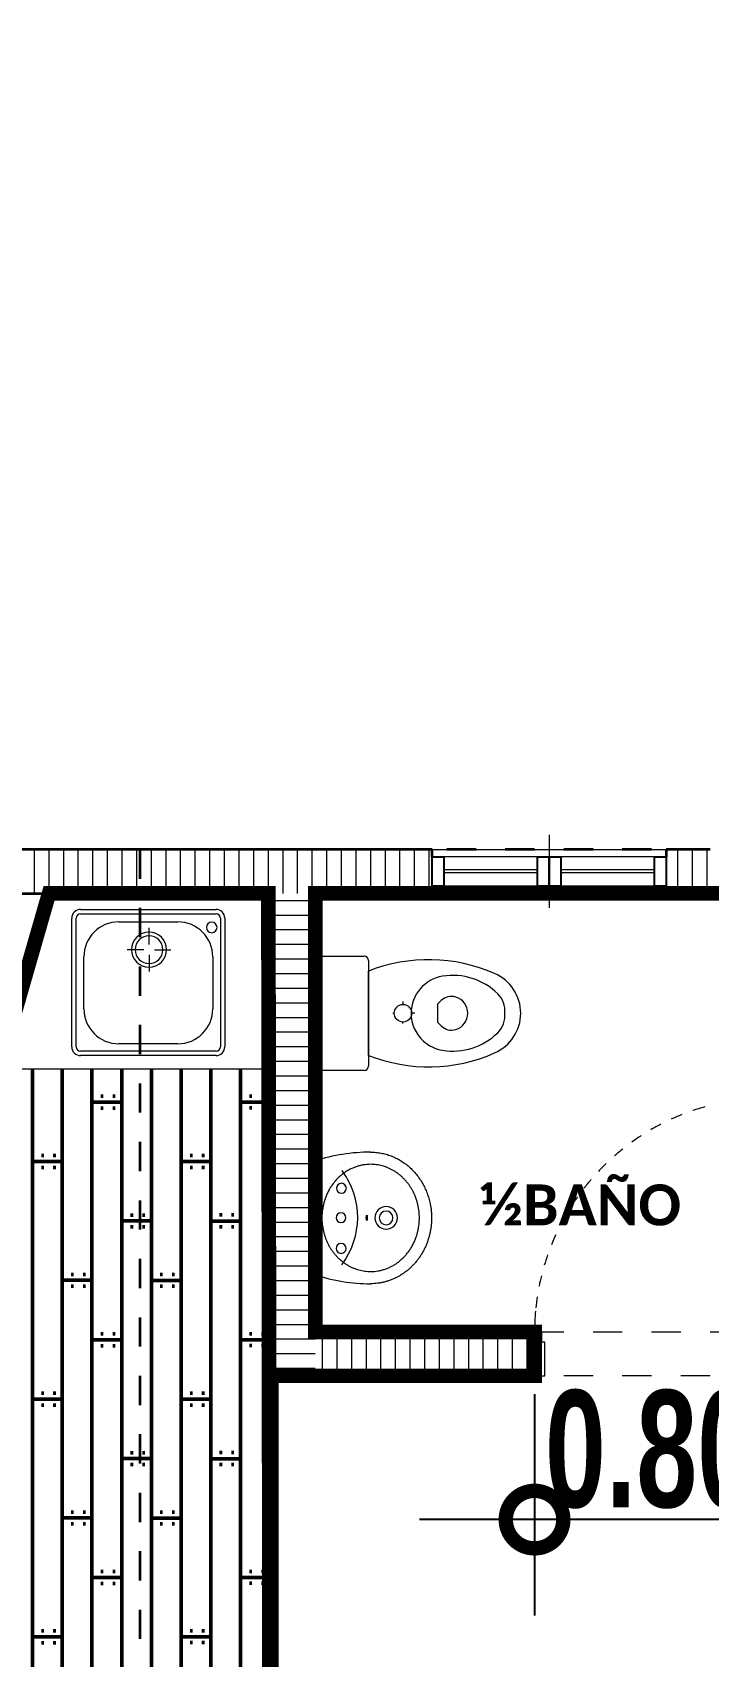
# Model space of a CAD drawing. Header units: metres. Extents: x -144 to 1000, y -717 to 29.
# Drawn here: x 452.25 to 454.56, y -563.03 to -557.48 of the extents above; entities that cross this region are included whole.
import ezdxf

# ---------------------------------------------------------------- set-up
doc = ezdxf.new("R2010")
doc.units = ezdxf.units.M
doc.linetypes.add('Basculante', pattern=[0.11625, 0.075, -0.04125])
doc.linetypes.add('Trazo', pattern=[0.45, 0.225, -0.225])
doc.layers.get('0').update_dxf_attribs({"color": 1})
doc.layers.get('Defpoints').update_dxf_attribs({"color": 1})
doc.layers.add('00-MEDICION', color=30, linetype='Continuous')
for name, color, linetype, lineweight in [('A-DETL', 1, 'Continuous', 9), ('A-DETL-GENF', 1, 'Continuous', 9), ('A-DOOR', 1, 'Continuous', 9), ('A-DOOR-FRAM', 1, 'Continuous', 9), ('A-DOOR-HDLN', 1, 'Trazo', 20), ('A-FLOR', 2, 'Continuous', 9), ('A-FLOR-PATT', 8, 'Continuous', 50), ('A-GLAZ', 1, 'Continuous', 9), ('A-WALL', 4, 'Continuous', 9), ('G-ANNO-TEXT', 2, 'Continuous', 9), ('G-IMPT', 1, 'Continuous', 9), ('P-SANR-FIXT', 1, 'Continuous', 9)]:
    doc.layers.add(name, color=color, linetype=linetype, lineweight=lineweight)
doc.layers.add('A-WALL-PATT', color=7, linetype='Continuous', lineweight=35, true_color=0x9c9c9c)
doc.styles.add('Britannic Bold_B_1', font='', dxfattribs={"width": 0.7, "height": 0.4})
doc.styles.add('Calibri_B_1', font='calibrib.ttf', dxfattribs={"height": 0.135})
doc.styles.get('Britannic Bold_B_1').set_extended_font_data('Britannic Bold', bold=True)
doc.dimstyles.new('LINDEROS', dxfattribs={"dimscale": 0.3048, "dimtxt": 0.406749, "dimasz": 0.393701, "dimexe": 0.328084, "dimexo": 0.0625, "dimgap": 0.032808, "dimtad": 1, "dimrnd": 0.01, "dimzin": 0, "dimdsep": 46, "dimtxsty": 'Britannic Bold_B_1', "dimblk1": 'DOTSMALL', "dimblk2": 'DOTSMALL', "dimsah": 1, "dimcen": 0.09, "dimazin": 0, "dimtfac": 1, "dimtdec": 4, "dimtix": 1, "dimtmove": 0, "dimatfit": 3, "dimfxl": 1.64042, "dimfxlon": 1, "dimtvp": 1, "dimtolj": 1, "dimtzin": 0, "dimarcsym": 2})

# ---------------------------------------------------------------- blocks, each defined once
blk = doc.blocks.new('COMEDOR 4 SILLAS DIAG - 21-comedor 4 45grados_dwg_M110X110-1805819-Nivel 4')
at = {"layer": 'G-IMPT', "flags": 128}
blk.add_lwpolyline([(0, 0), (0, 1.1), (1.1, 1.1), (1.1, 0)], close=True, dxfattribs=at)
at = {"layer": 'G-IMPT'}
blk.add_arc((0.2752, 0.0861), 0.01, 138.7027, 189.10249, dxfattribs=at)
blk.add_ellipse((0.4966, 0.0767), major_axis=(0.1515, 0.0015), ratio=0.31476, dxfattribs=at)
for points, knots in [([(0, 0.749), (0.0518, 0.8091), (0.1891, 0.9295), (0.4414, 0.9335), (0.7057, 0.9972), (0.8773, 1.0568), (0.9686, 1.1)], [0.9719303, 0.9719303, 0.9719303, 0.9719303, 1.1259761, 1.3571582, 1.6617126, 1.9632041, 1.9632041, 1.9632041, 1.9632041]), ([(0, 0.8783), (0.0208, 0.8915), (0.1355, 0.9769), (0.3199, 1.0545), (0.5904, 1.0045), (0.7042, 1.0808), (0.7264, 1.1)], [0.5038569, 0.5038569, 0.5038569, 0.5038569, 0.5681462, 0.8367023, 1.1794464, 1.2699002, 1.2699002, 1.2699002, 1.2699002]), ([(0, 0.9932), (0.0229, 0.9896), (0.113, 1.0131), (0.1598, 1.0632), (0.1795, 1.1)], [0.2945227, 0.2945227, 0.2945227, 0.2945227, 0.3713813, 0.4963541, 0.4963541, 0.4963541, 0.4963541]), ([(1.1, 0.5579), (1.0596, 0.5752), (0.9609, 0.6385), (0.7038, 0.6723), (0.4661, 0.7392), (0.1112, 0.7197), (0.2681, 0.8786), (0.5074, 0.8808), (0.8064, 0.915), (1.0228, 1.0172), (1.1, 1.0578)], [0.048907, 0.048907, 0.048907, 0.048907, 0.116427, 0.480781, 0.821899, 1.031537, 1.13045, 1.34421, 1.805191, 2.064308, 2.064308, 2.064308, 2.064308]), ([(1.1, 0.6524), (1.0436, 0.6735), (0.876, 0.7301), (0.7026, 0.7139), (0.4612, 0.7855), (0.7014, 0.8891), (0.8577, 0.8586), (1.0057, 0.9414), (1.085, 0.9835), (1.1, 0.9913)], [0.067736, 0.067736, 0.067736, 0.067736, 0.243918, 0.595805, 0.666767, 0.826021, 1.031842, 1.243773, 1.293489, 1.293489, 1.293489, 1.293489]), ([(1.1, 0.6879), (1.0848, 0.6913), (0.9991, 0.7132), (0.8253, 0.7904), (0.989, 0.91), (1.0711, 0.9022), (1.1, 0.8966)], [0.1661009, 0.1661009, 0.1661009, 0.1661009, 0.2091151, 0.3990807, 0.5437607, 0.6276558, 0.6276558, 0.6276558, 0.6276558]), ([(1.1, 0.7328), (1.0976, 0.7334), (1.0793, 0.7384), (1.0004, 0.7673), (0.9936, 0.8472), (1.0412, 0.8638), (1.1, 0.8602)], [0.1593153, 0.1593153, 0.1593153, 0.1593153, 0.1669416, 0.2170945, 0.2754955, 0.4324473, 0.4324473, 0.4324473, 0.4324473]), ([(0, 0.5796), (0.0113, 0.586), (0.1387, 0.6564), (0.3582, 0.6116), (0.7749, 0.619), (1.0153, 0.5418), (1.1, 0.5122)], [0.989257, 0.989257, 0.989257, 0.989257, 1.024003, 1.384133, 1.873372, 2.143024, 2.143024, 2.143024, 2.143024]), ([(0, 0.4723), (0.1199, 0.5272), (0.2992, 0.5089), (0.5882, 0.57), (0.8302, 0.5185), (1.0128, 0.458), (1.1, 0.4322)], [0.992735, 0.992735, 0.992735, 0.992735, 1.38086, 1.566082, 1.869631, 2.142355, 2.142355, 2.142355, 2.142355]), ([(0, 0.3808), (0.0732, 0.3983), (0.2226, 0.429), (0.4909, 0.4779), (0.7759, 0.4644), (0.9754, 0.3704), (1.0629, 0.2968), (1.1, 0.2535)], [0.922023, 0.922023, 0.922023, 0.922023, 1.149683, 1.385179, 1.76964, 1.936279, 2.107402, 2.107402, 2.107402, 2.107402]), ([(0, 0.2728), (0.138, 0.3285), (0.333, 0.375), (0.6411, 0.4026), (0.883, 0.3056), (1.0419, 0.1402), (1.0874, 0.0562), (1.1, 0.0281)], [0.520781, 0.520781, 0.520781, 0.520781, 0.970028, 1.09483, 1.462095, 1.657606, 1.751408, 1.751408, 1.751408, 1.751408]), ([(0, 0.148), (0.1385, 0.221), (0.4186, 0.3309), (0.8307, 0.2548), (0.9913, 0.0714), (1.0259, 0)], [0.285148, 0.285148, 0.285148, 0.285148, 0.747336, 1.190268, 1.433864, 1.433864, 1.433864, 1.433864]), ([(0.0311, 0), (0.0483, 0.0402), (0.1615, 0.1979), (0.4427, 0.2439), (0.6674, 0.2328), (0.8547, 0.131), (0.9119, 0.0472), (0.9329, 0)], [0.493181, 0.493181, 0.493181, 0.493181, 0.611132, 1.000801, 1.199211, 1.360505, 1.512637, 1.512637, 1.512637, 1.512637]), ([(0.1583, 0), (0.2699, 0.132), (0.2921, 0.1403), (0.3165, 0.1426), (0.3232, 0.142), (0.326, 0.1418)], [0.0069411, 0.0069411, 0.0069411, 0.0069411, 0.2306973, 0.2306973, 0.3323643, 0.3323643, 0.3323643, 0.3323643]), ([(0.3346, 0.1184), (0.3399, 0.1204), (0.3457, 0.1229), (0.3651, 0.1303), (0.3805, 0.1352), (0.42, 0.1415), (0.4431, 0.1433), (0.4695, 0.1436)], [0.501233, 0.501233, 0.501233, 0.501233, 0.702566, 0.702566, 1.105232, 1.105232, 1.507899, 1.507899, 1.507899, 1.507899]), ([(0.3838, 0.1607), (0.4046, 0.1651), (0.4268, 0.1675), (0.4882, 0.1688), (0.5143, 0.1687), (0.535, 0.1683)], [1.024733, 1.024733, 1.024733, 1.024733, 1.4433032, 1.4433032, 1.6655054, 1.6655054, 1.6655054, 1.6655054]), ([(0.535, 0.1683), (0.5556, 0.1678), (0.5737, 0.1669), (0.6154, 0.1636), (0.6354, 0.1607), (0.6513, 0.1572)], [1.6655054, 1.6655054, 1.6655054, 1.6655054, 1.8877076, 1.8877076, 2.2523494, 2.2523494, 2.2523494, 2.2523494]), ([(0.5178, 0.0093), (0.4872, 0.0084), (0.4571, 0.0092), (0.3973, 0.0147), (0.3684, 0.0198), (0.349, 0.0281)], [4.5737, 4.5737, 4.5737, 4.5737, 5.066298, 5.066298, 5.621924, 5.621924, 5.621924, 5.621924])]:
    blk.add_open_spline(points, degree=3, knots=knots, dxfattribs=at)
for points in [[(0.326, 0.1418), (0.339, 0.147), (0.3581, 0.1553), (0.3838, 0.1607)], [(0.376, 0.1229), (0.4259, 0.1375), (0.5438, 0.137), (0.5929, 0.1227)], [(0.4695, 0.1436), (0.5222, 0.1442), (0.5714, 0.1384), (0.6, 0.1312)], [(0.6513, 0.1572), (0.664, 0.1544), (0.6726, 0.1527), (0.6867, 0.1496)], [(0.6867, 0.1496), (0.7009, 0.1464), (0.7171, 0.1418), (0.7328, 0.1326)], [(0.3075, 0.035), (0.2895, 0.0393), (0.2397, 0.0357), (0.2654, 0.0845)], [(0.2677, 0.0927), (0.2881, 0.1159), (0.3087, 0.118), (0.3208, 0.1171)], [(0.35, 0.0386), (0.332, 0.0473), (0.2841, 0.0308), (0.2867, 0.081)], [(0.2867, 0.081), (0.3034, 0.1182), (0.323, 0.1031), (0.3344, 0.1075)], [(0.3208, 0.1171), (0.329, 0.1166), (0.3294, 0.1163), (0.3346, 0.1184)], [(0.3344, 0.1075), (0.3458, 0.1119), (0.3596, 0.1181), (0.376, 0.1229)], [(0.5929, 0.1227), (0.6208, 0.1146), (0.6649, 0.1139), (0.68, 0.0833)], [(0.6, 0.1312), (0.6168, 0.1269), (0.6405, 0.1246), (0.6608, 0.1146)], [(0.68, 0.0833), (0.6924, 0.058), (0.6477, 0.035), (0.627, 0.0341)], [(0.6608, 0.1146), (0.6722, 0.1089), (0.682, 0.1023), (0.7155, 0.0873)], [(0.7155, 0.0873), (0.749, 0.0724), (0.6888, 0.0567), (0.6784, 0.0469)], [(0.7328, 0.1326), (0.7469, 0.1243), (0.7653, 0.1104), (0.7829, 0.0804)], [(0.7829, 0.0804), (0.7959, 0.0582), (0.7976, 0.0344), (0.7937, 0)], [(0.3336, 0.0317), (0.3263, 0.0323), (0.3171, 0.0326), (0.3075, 0.035)], [(0.349, 0.0281), (0.343, 0.0306), (0.3409, 0.0311), (0.3336, 0.0317)], [(0.552, 0.0222), (0.4907, 0.0145), (0.3877, 0.0205), (0.35, 0.0386)], [(0.5884, 0.0181), (0.5695, 0.0142), (0.5483, 0.0102), (0.5178, 0.0093)], [(0.627, 0.0341), (0.6063, 0.0333), (0.5822, 0.0261), (0.552, 0.0222)], [(0.6419, 0.0267), (0.619, 0.0201), (0.6073, 0.0219), (0.5884, 0.0181)], [(0.6784, 0.0469), (0.668, 0.0372), (0.6543, 0.0304), (0.6419, 0.0267)]]:
    blk.add_open_spline(points, degree=3, dxfattribs=at)
blk = doc.blocks.new('COMEDOR 4 SILLAS DIAG - 21-comedor 4 45grados_dwg_CHAIR2-1805820-Nivel 4')
at = {"layer": 'G-IMPT'}
for p, q in [((0.0231, 0.1999), (0.3766, 0.2247)), ((0.1464, 0.271), (0.3219, 0.271)), ((0.3219, 0.221), (0.1464, 0.221)), ((0, -0.1749), (0, 0.1749)), ((0.4034, 0.1998), (0.4034, -0.1998)), ((0.4284, -0.1998), (0.4284, 0.1998)), ((0.4784, 0.1998), (0.4784, -0.1998)), ((0.3766, -0.2247), (0.0231, -0.1999)), ((0.3219, -0.221), (0.1464, -0.221)), ((0.1464, -0.271), (0.3219, -0.271))]:
    blk.add_line(p, q, dxfattribs=at)
for centre, start, end in [((0.1464, 0.246), 89.97961, 269.97961), ((0.1464, 0.246), 89.97961, 269.97961), ((0.3219, 0.246), 269.97961, 89.97961), ((0.3784, 0.1998), 360, 94.02744), ((0.4534, 0.1998), 360, 180), ((0.025, 0.1749), 94.39871, 180), ((0.025, -0.1749), 180, 265.60129), ((0.3784, -0.1998), 265.97256, 360), ((0.4534, -0.1998), 180, 360), ((0.1464, -0.246), 90.02039, 270.02039), ((0.1464, -0.246), 90.02039, 270.02039), ((0.3219, -0.246), 270.02039, 90.02039)]:
    blk.add_arc(centre, 0.025, start, end, dxfattribs=at)
blk = doc.blocks.new('COMEDOR 4 SILLAS DIAG - 21-comedor 4 45grados_dwg_CHAIR2-1805821-Nivel 4')
at = {"layer": 'G-IMPT'}
for p, q in [((0.0231, 0.1999), (0.3766, 0.2247)), ((0.1464, 0.271), (0.3219, 0.271)), ((0.3219, 0.221), (0.1464, 0.221)), ((0, -0.1749), (0, 0.1749)), ((0.4034, 0.1998), (0.4034, -0.1998)), ((0.4284, -0.1998), (0.4284, 0.1998)), ((0.4784, 0.1998), (0.4784, -0.1998)), ((0.3766, -0.2247), (0.0231, -0.1999)), ((0.3219, -0.221), (0.1464, -0.221)), ((0.1464, -0.271), (0.3219, -0.271))]:
    blk.add_line(p, q, dxfattribs=at)
for centre, start, end in [((0.1464, 0.246), 89.97961, 269.97961), ((0.1464, 0.246), 89.97961, 269.97961), ((0.3219, 0.246), 269.97961, 89.97961), ((0.3784, 0.1998), 360, 94.02744), ((0.4534, 0.1998), 360, 180), ((0.025, 0.1749), 94.39871, 180), ((0.025, -0.1749), 180, 265.60129), ((0.3784, -0.1998), 265.97256, 360), ((0.4534, -0.1998), 180, 360), ((0.1464, -0.246), 90.02039, 270.02039), ((0.1464, -0.246), 90.02039, 270.02039), ((0.3219, -0.246), 270.02039, 90.02039)]:
    blk.add_arc(centre, 0.025, start, end, dxfattribs=at)
blk = doc.blocks.new('COMEDOR 4 SILLAS DIAG - 21-comedor 4 45grados_dwg_A$C282D5D8F-1805822-Nivel 4')
at = {"extrusion": (0, 0, -1), "xscale": 10, "yscale": 10, "zscale": -10}
for p, rotation in [((12.243, 7.536), 90.00000000000001), ((12.243, -4.082), 270)]:
    blk.add_blockref('COMEDOR 4 SILLAS DIAG - 21-comedor 4 45grados_dwg_CHAIR2-1805820-Nivel 4', p, dxfattribs=dict(at, rotation=rotation))
at = {"xscale": 10, "yscale": 10, "zscale": 10}
for name, p in [('COMEDOR 4 SILLAS DIAG - 21-comedor 4 45grados_dwg_M110X110-1805819-Nivel 4', (-17.743, -3.892)), ('COMEDOR 4 SILLAS DIAG - 21-comedor 4 45grados_dwg_CHAIR2-1805821-Nivel 4', (-6.743, 1.608))]:
    blk.add_blockref(name, p, dxfattribs=at)
at = {"xscale": 10, "yscale": 10, "zscale": 10, "rotation": 180}
blk.add_blockref('COMEDOR 4 SILLAS DIAG - 21-comedor 4 45grados_dwg_CHAIR2-1805821-Nivel 4', (-17.743, 1.608), dxfattribs=at)
blk = doc.blocks.new('COMEDOR 4 SILLAS DIAG - 21-comedor 4 45grados_dwg-1805818-Nivel 4')
at = {"xscale": 0.0818181818181819, "yscale": 0.0818181818181819, "zscale": 0.0818181818181819, "rotation": 314.9999999999999}
blk.add_blockref('COMEDOR 4 SILLAS DIAG - 21-comedor 4 45grados_dwg_A$C282D5D8F-1805822-Nivel 4', (-2211.6483, 496.7134), dxfattribs=at)
blk = doc.blocks.new('U')
at = {"layer": 'A-DETL', "color": 7, "linetype": 'Basculante', "lineweight": 35}
for p, q in [((457.1376, -498.6099), (457.1376, -506.3589)), ((459.0875, -498.6099), (457.1376, -498.6099))]:
    blk.add_line(p, q, dxfattribs=at)
at = {"layer": 'A-DETL-GENF', "lineweight": 25}
for p, q in [((458.1376, -498.6349), (458.1776, -498.6349)), ((458.1376, -498.7349), (458.1376, -498.6349)), ((458.1776, -498.6349), (458.1776, -498.7349)), ((458.4976, -498.6349), (458.5376, -498.6349)), ((458.4976, -498.7349), (458.4976, -498.6349)), ((458.5376, -498.6349), (458.5376, -498.7349)), ((458.5376, -498.6349), (458.5776, -498.6349)), ((458.5376, -498.7349), (458.5376, -498.6349)), ((458.5776, -498.6349), (458.5776, -498.7349)), ((458.8976, -498.6349), (458.9376, -498.6349)), ((458.8976, -498.7349), (458.8976, -498.6349)), ((458.9376, -498.6349), (458.9376, -498.7349)), ((458.1776, -498.7349), (458.1376, -498.7349)), ((458.5376, -498.7349), (458.4976, -498.7349)), ((458.5776, -498.7349), (458.5376, -498.7349)), ((458.9376, -498.7349), (458.8976, -498.7349))]:
    blk.add_line(p, q, dxfattribs=at)
at = {"layer": 'A-DETL-GENF'}
for p, q in [((458.4976, -498.6349), (458.1776, -498.6349)), ((458.8976, -498.6349), (458.5776, -498.6349)), ((458.4976, -498.6799), (458.1776, -498.6799)), ((458.4976, -498.6899), (458.1776, -498.6899)), ((458.8976, -498.6799), (458.5776, -498.6799)), ((458.8976, -498.6899), (458.5776, -498.6899)), ((458.4976, -498.7349), (458.1776, -498.7349)), ((458.8976, -498.7349), (458.5776, -498.7349))]:
    blk.add_line(p, q, dxfattribs=at)
at = {"layer": 'A-DETL-GENF', "linetype": 'Basculante'}
for p, q in [((458.4875, -500.4099), (458.4875, -500.2599)), ((458.4875, -500.2599), (459.2875, -500.2599)), ((459.2875, -500.4099), (458.4875, -500.4099))]:
    blk.add_line(p, q, dxfattribs=at)
at = {"layer": 'A-DOOR'}
for start, end in [(111.7283, 114.5549), (105.8316, 108.8857), (122.9441, 125.7122), (117.366, 120.1622), (128.4672, 131.2097), (133.9406, 136.6605), (139.3702, 142.0705), (144.7622, 147.4462), (150.1233, 152.7944), (155.4605, 158.1223), (160.7809, 163.4371), (166.0919, 168.7462), (171.4009, 174.0571), (174.8602, 180)]:
    blk.add_arc((459.2875, -500.2599), 0.8, start, end, dxfattribs=at)
at = {"layer": 'A-DOOR-FRAM'}
for p, q in [((458.5125, -500.2599), (458.4875, -500.2599)), ((458.5125, -500.2949), (458.5125, -500.2599)), ((458.5225, -500.2949), (458.5125, -500.2949)), ((458.5225, -500.4099), (458.5225, -500.2949)), ((458.4875, -500.4099), (458.5225, -500.4099))]:
    blk.add_line(p, q, dxfattribs=at)
at = {"layer": 'A-DOOR-HDLN'}
blk.add_line((458.4875, -500.4099), (458.4875, -500.2599), dxfattribs=at)
at = {"layer": 'A-FLOR'}
for p, q in [((456.8233, -498.7599), (456.6508, -499.3599)), ((456.6508, -499.3599), (457.5876, -499.3599)), ((457.5876, -500.4099), (457.5876, -506.46))]:
    blk.add_line(p, q, dxfattribs=at)
at = {"layer": 'A-FLOR-PATT', "color": 8, "true_color": 0x808080, "transparency": 33554559}
for p, q in [((456.7709, -499.3599), (456.7709, -508.97)), ((456.8725, -499.3599), (456.8725, -508.97)), ((456.9741, -499.3599), (456.9741, -508.97)), ((457.0757, -499.3599), (457.0757, -508.97)), ((457.1773, -499.3599), (457.1773, -508.97)), ((457.2789, -499.3599), (457.2789, -506.6274)), ((457.3805, -499.3599), (457.3805, -506.6274)), ((457.4821, -499.3599), (457.4821, -506.6274)), ((457.5837, -499.3599), (457.5837, -506.6274)), ((456.9741, -499.4741), (457.0757, -499.4741)), ((457.0041, -499.4533), (457.0125, -499.4533)), ((457.0448, -499.4533), (457.0532, -499.4533)), ((457.4815, -499.4737), (457.5831, -499.4737)), ((457.5125, -499.4537), (457.5209, -499.4537)), ((457.5532, -499.4537), (457.5616, -499.4537)), ((457.0041, -499.4941), (457.0125, -499.4941)), ((457.0448, -499.4941), (457.0532, -499.4941)), ((457.5125, -499.4937), (457.5209, -499.4937)), ((457.5532, -499.4937), (457.5616, -499.4937)), ((456.7709, -499.6773), (456.8725, -499.6773)), ((456.8009, -499.6565), (456.8093, -499.6565)), ((456.8009, -499.6973), (456.8093, -499.6973)), ((456.8416, -499.6565), (456.85, -499.6565)), ((456.8416, -499.6973), (456.85, -499.6973)), ((457.2783, -499.6769), (457.3799, -499.6769)), ((457.3093, -499.6569), (457.3177, -499.6569)), ((457.3093, -499.6969), (457.3177, -499.6969)), ((457.35, -499.6569), (457.3584, -499.6569)), ((457.35, -499.6969), (457.3584, -499.6969)), ((457.5837, -499.6773), (457.5876, -499.6773)), ((457.1061, -499.8601), (457.1145, -499.8601)), ((457.1468, -499.8601), (457.1552, -499.8601)), ((457.4105, -499.8597), (457.4189, -499.8597)), ((457.4512, -499.8597), (457.4596, -499.8597)), ((457.0751, -499.8801), (457.1767, -499.8801)), ((457.1061, -499.9001), (457.1145, -499.9001)), ((457.1468, -499.9001), (457.1552, -499.9001)), ((457.3805, -499.8805), (457.4821, -499.8805)), ((457.4105, -499.9005), (457.4189, -499.9005)), ((457.4512, -499.9005), (457.4596, -499.9005)), ((456.8719, -500.0833), (456.9735, -500.0833)), ((456.9029, -500.0633), (456.9113, -500.0633)), ((456.9436, -500.0633), (456.952, -500.0633)), ((457.1773, -500.0837), (457.2789, -500.0837)), ((457.2073, -500.0629), (457.2157, -500.0629)), ((457.248, -500.0629), (457.2564, -500.0629)), ((456.9029, -500.1033), (456.9113, -500.1033)), ((456.9436, -500.1033), (456.952, -500.1033)), ((457.2073, -500.1037), (457.2157, -500.1037)), ((457.248, -500.1037), (457.2564, -500.1037)), ((456.9741, -500.2869), (457.0757, -500.2869)), ((457.0041, -500.2661), (457.0125, -500.2661)), ((457.0041, -500.3069), (457.0125, -500.3069)), ((457.0448, -500.2661), (457.0532, -500.2661)), ((457.0448, -500.3069), (457.0532, -500.3069)), ((457.4815, -500.2865), (457.5831, -500.2865)), ((457.5125, -500.2665), (457.5209, -500.2665)), ((457.5125, -500.3065), (457.5209, -500.3065)), ((457.5532, -500.2665), (457.5616, -500.2665)), ((457.5532, -500.3065), (457.5616, -500.3065)), ((456.8009, -500.4693), (456.8093, -500.4693)), ((456.8416, -500.4693), (456.85, -500.4693)), ((457.3093, -500.4697), (457.3177, -500.4697)), ((457.35, -500.4697), (457.3584, -500.4697)), ((456.7709, -500.4901), (456.8725, -500.4901)), ((456.8009, -500.5101), (456.8093, -500.5101)), ((456.8416, -500.5101), (456.85, -500.5101)), ((457.2783, -500.4897), (457.3799, -500.4897)), ((457.3093, -500.5097), (457.3177, -500.5097)), ((457.35, -500.5097), (457.3584, -500.5097)), ((457.5837, -500.4901), (457.5876, -500.4901)), ((457.0751, -500.6929), (457.1767, -500.6929)), ((457.1061, -500.6729), (457.1145, -500.6729)), ((457.1468, -500.6729), (457.1552, -500.6729)), ((457.3805, -500.6933), (457.4821, -500.6933)), ((457.4105, -500.6725), (457.4189, -500.6725)), ((457.4512, -500.6725), (457.4596, -500.6725)), ((457.1061, -500.7129), (457.1145, -500.7129)), ((457.1468, -500.7129), (457.1552, -500.7129)), ((457.4105, -500.7133), (457.4189, -500.7133)), ((457.4512, -500.7133), (457.4596, -500.7133)), ((456.8719, -500.8961), (456.9735, -500.8961)), ((456.9029, -500.8761), (456.9113, -500.8761)), ((456.9029, -500.9161), (456.9113, -500.9161)), ((456.9436, -500.8761), (456.952, -500.8761)), ((456.9436, -500.9161), (456.952, -500.9161)), ((457.1773, -500.8965), (457.2789, -500.8965)), ((457.2073, -500.8757), (457.2157, -500.8757)), ((457.2073, -500.9165), (457.2157, -500.9165)), ((457.248, -500.8757), (457.2564, -500.8757)), ((457.248, -500.9165), (457.2564, -500.9165)), ((457.0041, -501.0789), (457.0125, -501.0789)), ((457.0448, -501.0789), (457.0532, -501.0789)), ((457.5125, -501.0793), (457.5209, -501.0793)), ((457.5532, -501.0793), (457.5616, -501.0793)), ((456.9741, -501.0997), (457.0757, -501.0997)), ((457.0041, -501.1197), (457.0125, -501.1197)), ((457.0448, -501.1197), (457.0532, -501.1197)), ((457.4815, -501.0993), (457.5831, -501.0993)), ((457.5125, -501.1193), (457.5209, -501.1193)), ((457.5532, -501.1193), (457.5616, -501.1193)), ((456.7709, -501.3029), (456.8725, -501.3029)), ((456.8009, -501.2821), (456.8093, -501.2821)), ((456.8416, -501.2821), (456.85, -501.2821)), ((457.2783, -501.3025), (457.3799, -501.3025)), ((457.3093, -501.2825), (457.3177, -501.2825)), ((457.35, -501.2825), (457.3584, -501.2825)), ((457.5837, -501.3029), (457.5876, -501.3029)), ((456.8009, -501.3229), (456.8093, -501.3229)), ((456.8416, -501.3229), (456.85, -501.3229)), ((457.3093, -501.3225), (457.3177, -501.3225)), ((457.35, -501.3225), (457.3584, -501.3225))]:
    blk.add_line(p, q, dxfattribs=at)
at = {"layer": 'A-GLAZ'}
for p, q in [((458.5376, -498.5599), (458.5376, -498.8099)), ((458.1376, -498.7349), (458.1376, -498.6349)), ((458.5376, -498.6349), (458.1376, -498.6349)), ((458.5376, -498.7349), (458.5376, -498.6349)), ((458.5376, -498.7349), (458.5376, -498.6349)), ((458.9376, -498.6349), (458.5376, -498.6349)), ((458.9376, -498.7349), (458.9376, -498.6349)), ((458.1376, -498.7349), (458.5376, -498.7349)), ((458.5376, -498.7349), (458.9376, -498.7349))]:
    blk.add_line(p, q, dxfattribs=at)
at = {"layer": 'A-WALL', "lineweight": 35}
for p, q in [((458.1376, -498.6099), (456.7103, -498.6099)), ((458.1376, -498.6349), (458.1376, -498.6099)), ((459.0875, -498.6099), (458.9376, -498.6099)), ((458.9376, -498.6099), (458.9376, -498.6349)), ((456.6672, -498.7599), (457.5876, -498.7599)), ((457.5876, -498.7599), (457.5876, -500.4099)), ((457.7376, -500.2599), (457.7376, -498.7599)), ((457.7376, -498.7599), (458.1376, -498.7599)), ((458.1376, -498.7599), (458.1376, -498.7349)), ((458.9376, -498.7349), (458.9376, -498.7599)), ((458.9376, -498.7599), (459.0875, -498.7599)), ((458.4875, -500.2599), (457.7376, -500.2599)), ((458.4875, -500.4099), (458.4875, -500.2599)), ((457.5876, -500.4099), (458.4875, -500.4099))]:
    blk.add_line(p, q, dxfattribs=at)
at = {"layer": 'A-WALL'}
for p, q in [((458.1376, -498.6099), (458.9376, -498.6099)), ((458.9376, -498.7599), (458.1376, -498.7599))]:
    blk.add_line(p, q, dxfattribs=at)
at = {"layer": 'A-WALL-PATT', "color": 8, "lineweight": 5, "true_color": 0x727272}
for p, q in [((456.7773, -498.7599), (456.7773, -498.6099)), ((456.8273, -498.7599), (456.8273, -498.6099)), ((456.8773, -498.7599), (456.8773, -498.6099)), ((456.9273, -498.7599), (456.9273, -498.6099)), ((456.9773, -498.7599), (456.9773, -498.6099)), ((457.0273, -498.7599), (457.0273, -498.6099)), ((457.0773, -498.7599), (457.0773, -498.6099)), ((457.1273, -498.7599), (457.1273, -498.6099)), ((457.1773, -498.7599), (457.1773, -498.6099)), ((457.2273, -498.7599), (457.2273, -498.6099)), ((457.2773, -498.7599), (457.2773, -498.6099)), ((457.3273, -498.7599), (457.3273, -498.6099)), ((457.3773, -498.7599), (457.3773, -498.6099)), ((457.4273, -498.7599), (457.4273, -498.6099)), ((457.4773, -498.7599), (457.4773, -498.6099)), ((457.5273, -498.7599), (457.5273, -498.6099)), ((457.5773, -498.7599), (457.5773, -498.6099)), ((457.6273, -498.7599), (457.6273, -498.6099)), ((457.6773, -498.7599), (457.6773, -498.6099)), ((457.7273, -498.7599), (457.7273, -498.6099)), ((457.7773, -498.7599), (457.7773, -498.6099)), ((457.8273, -498.7599), (457.8273, -498.6099)), ((457.8773, -498.7599), (457.8773, -498.6099)), ((457.9273, -498.7599), (457.9273, -498.6099)), ((457.9773, -498.7599), (457.9773, -498.6099)), ((458.0273, -498.7599), (458.0273, -498.6099)), ((458.0773, -498.7599), (458.0773, -498.6099)), ((458.1273, -498.7599), (458.1273, -498.6099)), ((458.9773, -498.7599), (458.9773, -498.6099)), ((459.0273, -498.7599), (459.0273, -498.6099)), ((459.0773, -498.7599), (459.0773, -498.6099)), ((457.7376, -498.7851), (457.5876, -498.7851)), ((457.7376, -498.8351), (457.5876, -498.8351)), ((457.7376, -498.8851), (457.5876, -498.8851)), ((457.7376, -498.9351), (457.5876, -498.9351)), ((457.7376, -498.9851), (457.5876, -498.9851)), ((457.7376, -499.0351), (457.5876, -499.0351)), ((457.7376, -499.0851), (457.5876, -499.0851)), ((457.7376, -499.1351), (457.5876, -499.1351)), ((457.7376, -499.1851), (457.5876, -499.1851)), ((457.7376, -499.2351), (457.5876, -499.2351)), ((457.7376, -499.2851), (457.5876, -499.2851)), ((457.7376, -499.3351), (457.5876, -499.3351)), ((457.7376, -499.3851), (457.5876, -499.3851)), ((457.7376, -499.4351), (457.5876, -499.4351)), ((457.7376, -499.4851), (457.5876, -499.4851)), ((457.7376, -499.5351), (457.5876, -499.5351)), ((457.7376, -499.5851), (457.5876, -499.5851)), ((457.7376, -499.6351), (457.5876, -499.6351)), ((457.7376, -499.6851), (457.5876, -499.6851)), ((457.7376, -499.7351), (457.5876, -499.7351)), ((457.7376, -499.7851), (457.5876, -499.7851)), ((457.7376, -499.8351), (457.5876, -499.8351)), ((457.7376, -499.8851), (457.5876, -499.8851)), ((457.7376, -499.9351), (457.5876, -499.9351)), ((457.7376, -499.9851), (457.5876, -499.9851)), ((457.7376, -500.0351), (457.5876, -500.0351)), ((457.7376, -500.0851), (457.5876, -500.0851)), ((457.7376, -500.1351), (457.5876, -500.1351)), ((457.7376, -500.1851), (457.5876, -500.1851)), ((457.7376, -500.2351), (457.5876, -500.2351)), ((457.7623, -500.4099), (457.7623, -500.2599)), ((457.8123, -500.4099), (457.8123, -500.2599)), ((457.8623, -500.4099), (457.8623, -500.2599)), ((457.9123, -500.4099), (457.9123, -500.2599)), ((457.9623, -500.4099), (457.9623, -500.2599)), ((458.0123, -500.4099), (458.0123, -500.2599)), ((458.0623, -500.4099), (458.0623, -500.2599)), ((458.1123, -500.4099), (458.1123, -500.2599)), ((458.1623, -500.4099), (458.1623, -500.2599)), ((458.2123, -500.4099), (458.2123, -500.2599)), ((458.2623, -500.4099), (458.2623, -500.2599)), ((458.3123, -500.4099), (458.3123, -500.2599)), ((458.3623, -500.4099), (458.3623, -500.2599)), ((458.4123, -500.4099), (458.4123, -500.2599)), ((458.4623, -500.4099), (458.4623, -500.2599)), ((457.7376, -500.2851), (457.5876, -500.2851)), ((457.7376, -500.3351), (457.5876, -500.3351)), ((457.7376, -500.3851), (457.5876, -500.3851))]:
    blk.add_line(p, q, dxfattribs=at)
at = {"layer": 'P-SANR-FIXT'}
for p, q in [((456.9351, -498.8147), (457.3983, -498.8147)), ((456.9051, -499.2847), (456.9051, -498.8447)), ((456.9201, -499.2847), (456.9201, -498.8447)), ((456.9351, -498.8297), (457.3983, -498.8297)), ((457.0662, -498.8575), (457.2672, -498.8575)), ((457.4133, -498.8447), (457.4133, -499.2847)), ((457.4283, -498.8447), (457.4283, -499.2847)), ((457.1693, -498.9346), (457.1693, -498.8781)), ((456.9462, -499.1543), (456.9462, -498.9775)), ((457.1512, -498.9526), (457.0948, -498.9526)), ((457.1693, -498.9707), (457.1693, -499.0271)), ((457.1873, -498.9526), (457.2438, -498.9526)), ((457.3872, -498.9775), (457.3872, -499.1543)), ((457.7526, -498.9745), (457.9048, -498.9745)), ((457.9198, -498.9895), (457.9198, -499.1699)), ((457.9198, -499.3139), (457.9198, -499.0259)), ((458.0376, -499.1299), (458.0376, -499.1399)), ((458.1681, -499.1268), (458.1558, -499.1391)), ((458.1558, -499.1391), (458.1558, -499.2007)), ((457.9198, -499.1699), (457.9198, -499.3503)), ((458.0026, -499.1699), (458.0076, -499.1699)), ((458.0376, -499.2049), (458.0376, -499.1999)), ((458.0776, -499.1699), (458.0676, -499.1699)), ((458.1558, -499.2007), (458.1681, -499.213)), ((457.3983, -499.2997), (456.9351, -499.2997)), ((457.3983, -499.3147), (456.9351, -499.3147)), ((457.2672, -499.2743), (457.0662, -499.2743)), ((457.9048, -499.3653), (457.7526, -499.3653))]:
    blk.add_line(p, q, dxfattribs=at)
blk.add_circle((458.0376, -499.1699), 0.03, dxfattribs=at)
for centre, radius, start, end in [((456.9351, -498.8447), 0.03, 90, 180), ((457.3983, -498.8447), 0.03, 0, 90), ((456.9351, -498.8447), 0.015, 90, 180), ((457.0662, -498.9775), 0.12, 90, 180), ((457.2672, -498.9775), 0.12, 0, 90), ((457.3835, -498.8764), 0.0181, 0, 180), ((457.3983, -498.8447), 0.015, 0, 90), ((457.1693, -498.9526), 0.0599, 0, 180), ((457.1693, -498.9526), 0.0474, 0, 180), ((457.3835, -498.8764), 0.0181, 180, 0), ((457.1693, -498.9526), 0.0599, 180, 0), ((457.1693, -498.9526), 0.0474, 180, 0), ((457.7526, -498.9895), 0.015, 90, 180), ((457.9048, -498.9895), 0.015, 0, 90), ((458.1257, -499.545), 0.5584, 66.2031, 111.6409), ((458.2905, -499.1713), 0.15, 0.5311, 66.2031), ((458.1935, -499.1699), 0.1282, 99.0939, 180.0015), ((458.2079, -499.2604), 0.2199, 45.6026, 99.0939), ((458.2035, -499.1622), 0.05, 72.8135, 135), ((458.2011, -499.1699), 0.0581, 287.1829, 72.8135), ((458.3047, -499.1616), 0.0816, 354.1645, 45.6026), ((457.0662, -499.1543), 0.12, 180, 270), ((457.2672, -499.1543), 0.12, 270, 0), ((458.1935, -499.1699), 0.1282, 179.9985, 227.5547), ((458.2905, -499.1685), 0.15, 293.7969, 359.4689), ((458.3047, -499.1782), 0.0816, 314.3974, 5.8355), ((458.2035, -499.1777), 0.05, 225, 287.1829), ((458.2079, -499.0794), 0.2199, 260.9061, 314.3974), ((456.9351, -499.2847), 0.03, 180, 270), ((456.9351, -499.2847), 0.015, 180, 270), ((457.3983, -499.2847), 0.015, 270, 0), ((457.3983, -499.2847), 0.03, 270, 0), ((458.1257, -498.7949), 0.5584, 248.3591, 293.7969), ((458.1935, -499.1699), 0.1282, 227.5547, 260.9061), ((457.7526, -499.3503), 0.015, 180, 270), ((457.9048, -499.3503), 0.015, 270, 0), ((457.9272, -500.2591), 0.6142, 90.0171, 107.9829), ((457.827, -499.7686), 0.017, 90, 270), ((457.827, -499.7686), 0.017, 270, 90), ((457.616, -499.8684), 0.2666, 322.677, 36.9121), ((457.8256, -499.8691), 0.0168, 0, 180), ((457.8256, -499.8691), 0.0168, 180, 0), ((457.9799, -499.8699), 0.0386, 90, 270), ((457.9799, -499.8699), 0.0235, 90, 270), ((457.9799, -499.8699), 0.0386, 270, 90), ((457.9799, -499.8699), 0.0235, 270, 90), ((457.826, -499.9742), 0.017, 90, 270), ((457.826, -499.9742), 0.017, 270, 90), ((457.9272, -499.4807), 0.6142, 252.0171, 269.9829)]:
    blk.add_arc(centre, radius, start, end, dxfattribs=at)
for major_axis in [(0, -0.00908), (0, 0.00908)]:
    blk.add_ellipse((457.9137, -499.8694), major_axis=major_axis, ratio=0.332108, start_param=3.141593, end_param=6.283185, dxfattribs=at)
for points, knots in [([(457.927, -499.6449), (457.9331, -499.6449), (457.9451, -499.6455), (457.9627, -499.648), (457.98, -499.652), (457.9971, -499.6577), (458.0136, -499.665), (458.0293, -499.6736), (458.0444, -499.6837), (458.0586, -499.695), (458.0717, -499.7076), (458.0838, -499.7214), (458.0947, -499.7359), (458.1045, -499.7516), (458.113, -499.768), (458.1202, -499.7849), (458.1251, -499.7997), (458.1283, -499.8116), (458.1306, -499.8216), (458.1326, -499.8328), (458.1342, -499.8451), (458.1351, -499.8576), (458.1354, -499.8699), (458.1351, -499.8823), (458.1342, -499.8947), (458.1326, -499.907), (458.1304, -499.9192), (458.1276, -499.9312), (458.1241, -499.9431), (458.12, -499.9548), (458.1154, -499.9662), (458.1102, -499.9773), (458.1044, -499.9882), (458.098, -499.9987), (458.0911, -500.0087), (458.0837, -500.0184), (458.0757, -500.0276), (458.0673, -500.0365), (458.0585, -500.0447), (458.0492, -500.0523), (458.0394, -500.0595), (458.0293, -500.0661), (458.0189, -500.072), (458.0081, -500.0773), (457.997, -500.0819), (457.9857, -500.0859), (457.9742, -500.0892), (457.9627, -500.0917), (457.9471, -500.0941), (457.9351, -500.0949), (457.927, -500.0949)], [-1, -1, -1, -1, -0.973214, -0.946429, -0.919643, -0.892857, -0.866071, -0.839286, -0.8125, -0.785714, -0.758929, -0.732143, -0.705357, -0.678571, -0.651786, -0.625, -0.598214, -0.584821, -0.571429, -0.553571, -0.535714, -0.517857, -0.5, -0.482143, -0.464286, -0.446429, -0.428571, -0.410714, -0.392857, -0.375, -0.357143, -0.339286, -0.321429, -0.303571, -0.285714, -0.267857, -0.25, -0.232143, -0.214286, -0.196429, -0.178571, -0.160714, -0.142857, -0.125, -0.107143, -0.089286, -0.071429, -0.053571, -0.035714, 0, 0, 0, 0]), ([(457.927, -499.6866), (457.9184, -499.6866), (457.9058, -499.6877), (457.8895, -499.6911), (457.8774, -499.6947), (457.8655, -499.6993), (457.8539, -499.7049), (457.8429, -499.7114), (457.8322, -499.7189), (457.8221, -499.7272), (457.8127, -499.7362), (457.8038, -499.7462), (457.7956, -499.7568), (457.7883, -499.7679), (457.7817, -499.7797), (457.7759, -499.7921), (457.7713, -499.804), (457.7678, -499.8153), (457.7651, -499.826), (457.763, -499.8369), (457.7614, -499.8478), (457.7605, -499.8588), (457.7602, -499.8699), (457.7605, -499.881), (457.7614, -499.892), (457.763, -499.9029), (457.7651, -499.9138), (457.7678, -499.9245), (457.7711, -499.935), (457.7749, -499.9451), (457.7793, -499.9552), (457.7843, -499.9649), (457.7897, -499.9741), (457.7957, -499.983), (457.8022, -499.9915), (457.8091, -499.9997), (457.8164, -500.0072), (457.8241, -500.0143), (457.8323, -500.0209), (457.8408, -500.0269), (457.8495, -500.0323), (457.8585, -500.0372), (457.8679, -500.0414), (457.8774, -500.0451), (457.8871, -500.048), (457.8968, -500.0503), (457.91, -500.0525), (457.9202, -500.0532), (457.927, -500.0532)], [-1, -1, -1, -1, -0.951923, -0.927885, -0.903846, -0.879808, -0.855769, -0.831731, -0.807692, -0.783654, -0.759615, -0.735577, -0.711538, -0.6875, -0.663462, -0.639423, -0.615385, -0.596154, -0.576923, -0.557692, -0.538462, -0.519231, -0.5, -0.480769, -0.461538, -0.442308, -0.423077, -0.403846, -0.384615, -0.365385, -0.346154, -0.326923, -0.307692, -0.288462, -0.269231, -0.25, -0.230769, -0.211538, -0.192308, -0.173077, -0.153846, -0.134615, -0.115385, -0.096154, -0.076923, -0.057692, -0.038462, 0, 0, 0, 0]), ([(457.927, -500.0532), (457.9355, -500.0532), (457.9481, -500.0522), (457.9645, -500.0487), (457.9766, -500.0451), (457.9885, -500.0405), (458.0001, -500.0349), (458.0111, -500.0284), (458.0218, -500.0209), (458.0319, -500.0126), (458.0413, -500.0036), (458.0502, -499.9937), (458.0584, -499.983), (458.0657, -499.9719), (458.0723, -499.9601), (458.0781, -499.9477), (458.0827, -499.9358), (458.0862, -499.9245), (458.0889, -499.9138), (458.091, -499.9029), (458.0925, -499.892), (458.0934, -499.881), (458.0937, -499.8699), (458.0934, -499.8588), (458.0925, -499.8478), (458.091, -499.8369), (458.0889, -499.826), (458.0862, -499.8153), (458.0829, -499.8049), (458.0791, -499.7947), (458.0746, -499.7847), (458.0697, -499.775), (458.0642, -499.7657), (458.0583, -499.7568), (458.0518, -499.7483), (458.0449, -499.7402), (458.0376, -499.7326), (458.0299, -499.7255), (458.0217, -499.7189), (458.0132, -499.7129), (458.0045, -499.7075), (457.9955, -499.7027), (457.9861, -499.6984), (457.9766, -499.6948), (457.9669, -499.6918), (457.9572, -499.6895), (457.9439, -499.6873), (457.9338, -499.6866), (457.927, -499.6866)], [-1, -1, -1, -1, -0.951923, -0.927885, -0.903846, -0.879808, -0.855769, -0.831731, -0.807692, -0.783654, -0.759615, -0.735577, -0.711538, -0.6875, -0.663462, -0.639423, -0.615385, -0.596154, -0.576923, -0.557692, -0.538462, -0.519231, -0.5, -0.480769, -0.461538, -0.442308, -0.423077, -0.403846, -0.384615, -0.365385, -0.346154, -0.326923, -0.307692, -0.288462, -0.269231, -0.25, -0.230769, -0.211538, -0.192308, -0.173077, -0.153846, -0.134615, -0.115385, -0.096154, -0.076923, -0.057692, -0.038462, 0, 0, 0, 0])]:
    blk.add_open_spline(points, degree=3, knots=knots, dxfattribs=at)
blk.add_blockref('COMEDOR 4 SILLAS DIAG - 21-comedor 4 45grados_dwg-1805818-Nivel 4', (2671.1962, -999.948))
at = {"layer": 'G-ANNO-TEXT', "style": 'Calibri_B_1'}
blk.add_text('½BAÑO', height=0.14, dxfattribs=at).set_placement((458.2993, -499.8954))
blk = doc.blocks.new('_DotSmall')
at = {"color": 0, "linetype": 'ByBlock', "const_width": 0.5}
blk.add_lwpolyline([(-0.0625, 0, 1), (0.0625, 0, 1)], format="xyb", close=True, dxfattribs=at)
blk = doc.blocks.new('*D603')
at = {"layer": '00-MEDICION', "color": 0, "lineweight": -2, "transparency": 16777216}
for p, q in [((453.9648, -562.1324), (453.9648, -562.8898)), ((454.7648, -562.1324), (454.7648, -562.8898)), ((453.9648, -562.5617), (453.5711, -562.5617)), ((454.7648, -562.5617), (453.9648, -562.5617)), ((454.7648, -562.5617), (455.1585, -562.5617))]:
    blk.add_line(p, q, dxfattribs=at)
at = {"layer": 'Defpoints', "color": 0, "transparency": 16777216}
for p in [(453.9648, -562.0699), (454.7648, -562.0699), (453.9648, -562.5617)]:
    blk.add_point(p, dxfattribs=at)
at = {"layer": '00-MEDICION', "color": 0, "lineweight": -2, "transparency": 16777216, "xscale": 0.3937007874015748, "yscale": 0.3937007874015748, "zscale": 0.3937007874015748}
blk.add_blockref('_DotSmall', (453.9648, -562.5617), dxfattribs=at)
at = {"layer": '00-MEDICION', "color": 0, "lineweight": -2, "transparency": 16777216, "xscale": 0.3937007874015748, "yscale": 0.3937007874015748, "zscale": 0.3937007874015748, "rotation": 180}
blk.add_blockref('_DotSmall', (454.7648, -562.5617), dxfattribs=at)
at = {"layer": '00-MEDICION', "color": 0, "transparency": 16777216, "insert": (454.3648, -562.322), "char_height": 0.4, "attachment_point": 5, "style": 'Britannic Bold_B_1'}
blk.add_mtext('\\A1;0.80', dxfattribs=at)

msp = doc.modelspace()

# ---------------------------------------------------------------- linework, layer by layer
at = {"layer": '00-MEDICION'}
msp.add_lwpolyline([(459.7113, -567.9684, 0.05, 0.05, 0), (455.0675, -567.9684, 0.05, 0.05, 0), (455.065, -567.2199, 0.05, 0.05, 0), (454.565, -567.22, 0.05, 0.05, 0), (454.565, -568.12, 0.05, 0.05, 0), (453.0648, -568.12, 0.05, 0.05, 0), (453.0648, -562.0699, 0.05, 0.05, 0), (453.9648, -562.0699, 0.05, 0.05, 0), (453.9648, -561.9199, 0.05, 0.05, 0), (453.2148, -561.9199, 0.05, 0.05, 0), (453.2148, -560.4199, 0.05, 0.05, 0), (454.765, -560.4201, 0.05, 0.05, 0), (454.7648, -562.0699, 0.05, 0.05, 0), (454.9148, -562.0699, 0.05, 0.05, 0), (457.4899, -562.0699, 0.05, 0.05, 0), (457.4899, -561.9199, 0.05, 0.05, 0), (454.9148, -561.9199, 0.05, 0.05, 0), (454.9148, -560.4201, 0.05, 0.05, 0), (455.0649, -560.4199, 0.05, 0.05, 0), (455.0649, -559.72, 0.05, 0.05, 0), (454.7648, -559.72, 0.05, 0.05, 0), (454.7645, -557.97, 0.05, 0.05, 0), (455.0645, -557.97, 0.05, 0.05, 0), (455.065, -557.4189, 0.05, 0.05, 0)], format="xyseb", dxfattribs=at)
at = {"layer": '00-MEDICION', "color": 1, "const_width": 0.05}
msp.add_lwpolyline([(452.3046, -560.4199), (449.3664, -570.63), (455.065, -570.63), (455.065, -568.12), (454.565, -568.12), (453.0648, -568.12), (453.0546, -560.4199)], close=True, dxfattribs=at)

# ---------------------------------------------------------------- block references
at = {"color": 3}
msp.add_blockref('U', (-4.5227, -61.66), dxfattribs=at)

# ---------------------------------------------------------------- dimensions: what is measured, and where the dimension line sits
at = {"layer": '00-MEDICION'}
dim = msp.add_linear_dim(base=(453.9648, -562.5617), p1=(454.7648, -562.0699), p2=(453.9648, -562.0699), dimstyle='LINDEROS', override={"dimscale": 1, "dimpost": '<>'}, dxfattribs=at)
dim.commit()
dim.dimension.update_dxf_attribs({"geometry": '*D603', "text_midpoint": (454.3648, -562.322)})

doc.saveas('drawing.dxf')
